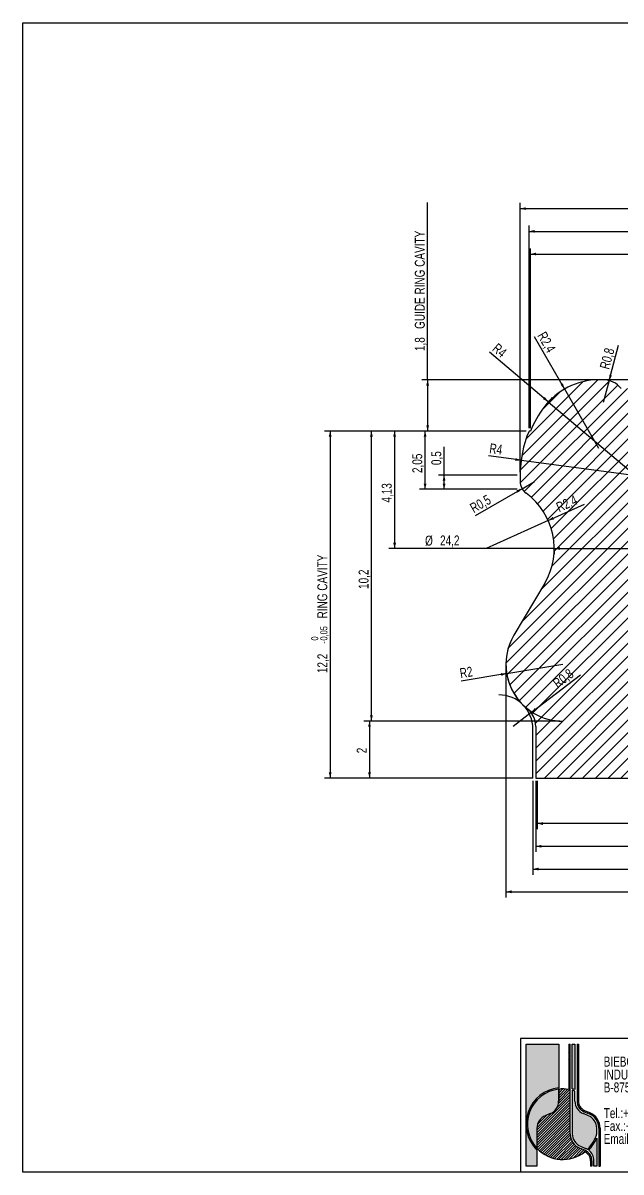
# Model space of a CAD drawing. Header units: millimetres. Extents: x 8 to 586, y 8 to 532.
# Drawn here: x 8 to 218.4, y 8 to 412 of the extents above; entities that cross this region are included whole.
import ezdxf

# ---------------------------------------------------------------- set-up
doc = ezdxf.new("R2010")
doc.units = ezdxf.units.MM
doc.header["$PDSIZE"] = -1
for name, color, linetype in [('DIMENSIONS', 2, 'Continuous'), ('HATCH', 3, 'Continuous'), ('TEXT', 2, 'Continuous')]:
    doc.layers.add(name, color=color, linetype=linetype)
doc.layers.add('OUTLINE', color=7, linetype='Continuous', lineweight=25)
doc.styles.add('SLDTEXTSTYLE0', font='TXT', dxfattribs={"width": 0.75})
doc.dimstyles.new('SLDDIMSTYLE0', dxfattribs={"dimtxt": 3.5, "dimasz": 2, "dimexe": 0, "dimexo": 0.0625, "dimgap": 0.875, "dimtad": 1, "dimlfac": 0.1, "dimrnd": 1e-09, "dimzin": 12, "dimdsep": 46, "dimtxsty": 'SLDTEXTSTYLE0', "dimsah": 1, "dimcen": 0.09, "dimadec": 0, "dimazin": 3, "dimtol": 1, "dimtp": 0.05, "dimtfac": 1, "dimtofl": 0, "dimtmove": 0, "dimatfit": 3, "dimfxl": 0, "dimfrac": 2, "dimtolj": 1, "dimarcsym": 0})
doc.dimstyles.new('SLDDIMSTYLE10', dxfattribs={"dimtxt": 3.5, "dimasz": 2, "dimexe": 0, "dimexo": 0.0625, "dimgap": 0.875, "dimtad": 1, "dimlfac": 0.1, "dimrnd": 1e-09, "dimdsep": 46, "dimtxsty": 'SLDTEXTSTYLE0', "dimsah": 1, "dimcen": 0.09, "dimadec": 0, "dimazin": 2, "dimtfac": 1, "dimtmove": 0, "dimatfit": 0, "dimfxl": 0, "dimfrac": 2, "dimtolj": 1, "dimtzin": 12, "dimarcsym": 0})
doc.dimstyles.new('SLDDIMSTYLE2', dxfattribs={"dimtxt": 3.5, "dimasz": 2, "dimexe": 0, "dimexo": 0.0625, "dimgap": 0.875, "dimtad": 1, "dimlfac": 0.1, "dimrnd": 1e-09, "dimzin": 12, "dimdsep": 46, "dimtxsty": 'SLDTEXTSTYLE0', "dimsah": 1, "dimcen": 0.09, "dimadec": 0, "dimazin": 3, "dimtfac": 1, "dimtofl": 0, "dimtmove": 0, "dimatfit": 3, "dimfxl": 0, "dimfrac": 2, "dimtolj": 1, "dimtzin": 12, "dimarcsym": 0})
doc.dimstyles.new('SLDDIMSTYLE4', dxfattribs={"dimtxt": 3.5, "dimasz": 2, "dimexe": 0, "dimexo": 0.0625, "dimgap": 0.875, "dimtad": 1, "dimlfac": 0.1, "dimrnd": 1e-09, "dimdsep": 46, "dimtxsty": 'SLDTEXTSTYLE0', "dimsah": 1, "dimcen": 0.09, "dimadec": 0, "dimazin": 2, "dimtfac": 1, "dimtofl": 0, "dimtmove": 0, "dimatfit": 3, "dimfxl": 0, "dimfrac": 2, "dimtolj": 1, "dimtzin": 12, "dimarcsym": 0})
doc.dimstyles.new('SLDDIMSTYLE5', dxfattribs={"dimtxt": 3.5, "dimasz": 2, "dimexe": 0, "dimexo": 0.0625, "dimgap": 0.875, "dimtad": 1, "dimlfac": 0.1, "dimrnd": 1e-09, "dimzin": 12, "dimdsep": 46, "dimtxsty": 'SLDTEXTSTYLE0', "dimsah": 1, "dimcen": 0, "dimadec": 0, "dimazin": 3, "dimtfac": 1, "dimtofl": 0, "dimtmove": 0, "dimatfit": 3, "dimfxl": 0, "dimfrac": 2, "dimtolj": 1, "dimtzin": 12, "dimarcsym": 0})
doc.dimstyles.new('SLDDIMSTYLE7', dxfattribs={"dimtxt": 3.5, "dimasz": 2, "dimexe": 0, "dimexo": 0.0625, "dimgap": 0.875, "dimtad": 1, "dimlfac": 0.1, "dimrnd": 1e-09, "dimzin": 12, "dimdsep": 46, "dimtxsty": 'SLDTEXTSTYLE0', "dimsah": 1, "dimcen": 0, "dimadec": 0, "dimazin": 3, "dimtfac": 1, "dimtofl": 0, "dimtmove": 0, "dimatfit": 3, "dimfxl": 0, "dimfrac": 2, "dimtolj": 1, "dimtzin": 12, "dimarcsym": 0})
doc.dimstyles.new('SLDDIMSTYLE8', dxfattribs={"dimtxt": 3.5, "dimasz": 2, "dimexe": 0, "dimexo": 0.0625, "dimgap": 0.875, "dimtad": 1, "dimlfac": 0.1, "dimrnd": 1e-09, "dimdsep": 46, "dimtxsty": 'SLDTEXTSTYLE0', "dimsah": 1, "dimcen": 0, "dimadec": 0, "dimazin": 2, "dimtfac": 1, "dimtofl": 0, "dimtmove": 0, "dimatfit": 3, "dimfxl": 0, "dimfrac": 2, "dimtolj": 1, "dimtzin": 12, "dimarcsym": 0})
doc.dimstyles.new('SLDDIMSTYLE9', dxfattribs={"dimtxt": 3.5, "dimasz": 2, "dimexe": 0, "dimexo": 0.0625, "dimgap": 0.875, "dimtad": 1, "dimlfac": 0.1, "dimrnd": 1e-09, "dimzin": 12, "dimdsep": 46, "dimtxsty": 'SLDTEXTSTYLE0', "dimsah": 1, "dimcen": 0.09, "dimadec": 0, "dimazin": 3, "dimtol": 1, "dimtm": 0.05, "dimtfac": 1, "dimtofl": 0, "dimtmove": 0, "dimatfit": 3, "dimfxl": 0, "dimfrac": 2, "dimtolj": 1, "dimarcsym": 0})

# ---------------------------------------------------------------- blocks, each defined once
blk = doc.blocks.new('SW_NOTE_0_4')
at = {"layer": 'TEXT', "color": 0, "char_height": 3.5, "attachment_point": 1, "style": 'SLDTEXTSTYLE0'}
for s, insert in [('BIEBOUW BVBA', (0, 4.497652582159624)), ('INDUSTRIESTRAAT 17', (0, -0.02804194829763434)), ('B-8755 Ruiselede', (0, -4.553736478754892)), ('Tel.:+32(0)51 686714', (0, -13.60512553966941)), ('Fax.:+32(0)51 689182', (0, -18.13082007012667)), ('Email: info@biebouw.com', (0, -22.65651460058393))]:
    blk.add_mtext(s, dxfattribs=dict(at, insert=insert))
blk = doc.blocks.new('_D')
at = {"layer": 'DIMENSIONS'}
for p, q in [((188.4029566927144, 145.5317863635811), (188.4029566927144, 120.5317863635797)), ((443.4029566927144, 145.5317863635812), (443.4029566927144, 120.5317863635797)), ((188.4029566927144, 122.5317863635797), (443.4029566927144, 122.5317863635797))]:
    blk.add_line(p, q, dxfattribs=at)
for points in [[(188.4029566927144, 122.5317863635797), (190.4029566927144, 122.0317863635797), (190.4029566927144, 123.0317863635797)], [(443.4029566927144, 122.5317863635797), (441.4029566927144, 123.0317863635797), (441.4029566927144, 122.0317863635797)]]:
    blk.add_solid(points, dxfattribs=at)
at = {"layer": 'DIMENSIONS', "attachment_point": 1, "style": 'SLDTEXTSTYLE0'}
for s, insert, char_height in [('0,05', (315.1411329640338, 129.2801500795541), 2.5), ('%%c', (297.4974167777488, 127.0435234527816), 3.5), ('25,5', (302.7758541761229, 127.0969956294414), 3.5), ('+', (313.1202989502141, 129.2801500795541), 2.5), ('0', (315.1411329640338, 126.0475112622736), 2.5), ('RING', (322.9189096672723, 127.0969956294414), 3.5)]:
    blk.add_mtext(s, dxfattribs=dict(at, insert=insert, char_height=char_height))
blk = doc.blocks.new('_D_2')
at = {"layer": 'DIMENSIONS'}
for p, q in [((188.9029566927144, 145.5317863635811), (188.9029566927144, 128.5317863635798)), ((442.9029566927144, 145.5317863635811), (442.9029566927144, 128.5317863635797)), ((442.9029566927144, 130.5317863635797), (188.9029566927144, 130.5317863635798))]:
    blk.add_line(p, q, dxfattribs=at)
for points in [[(188.9029566927144, 130.5317863635798), (190.9029566927144, 130.0317863635798), (190.9029566927144, 131.0317863635798)], [(442.9029566927144, 130.5317863635797), (440.9029566927144, 131.0317863635797), (440.9029566927144, 130.0317863635797)]]:
    blk.add_solid(points, dxfattribs=at)
at = {"layer": 'DIMENSIONS', "attachment_point": 1, "style": 'SLDTEXTSTYLE0'}
for s, insert, char_height in [('%%c', (295.9564448578545, 135.0435234527816), 3.5), ('25,4', (301.2348822562286, 135.0969956294415), 3.5), ('+', (311.5793270303199, 137.280150079554), 2.5), ('0,05', (313.6001610441396, 137.280150079554), 2.5), ('0', (313.6001610441396, 134.0475112622735), 2.5), ('BLANK', (321.377937747378, 135.0969956294413), 3.5)]:
    blk.add_mtext(s, dxfattribs=dict(at, insert=insert, char_height=char_height))
blk = doc.blocks.new('_D_3')
at = {"layer": 'DIMENSIONS'}
for p, q in [((187.4029566927144, 145.5317863635811), (187.4029566927144, 112.5317863635796)), ((444.4029566927144, 145.5317863635812), (444.4029566927144, 112.5317863635797)), ((187.4029566927144, 114.5317863635796), (444.4029566927144, 114.5317863635797))]:
    blk.add_line(p, q, dxfattribs=at)
for points in [[(187.4029566927144, 114.5317863635796), (189.4029566927144, 114.0317863635796), (189.4029566927144, 115.0317863635796)], [(444.4029566927144, 114.5317863635797), (442.4029566927144, 115.0317863635797), (442.4029566927144, 114.0317863635797)]]:
    blk.add_solid(points, dxfattribs=at)
at = {"layer": 'DIMENSIONS', "attachment_point": 1, "style": 'SLDTEXTSTYLE0'}
for s, insert, char_height in [('0,05', (312.3338417394349, 121.2801500795541), 2.5), ('%%c', (294.6901255531499, 119.0435234527816), 3.5), ('25,7', (299.968562951524, 119.0969956294414), 3.5), ('+', (310.3130077256153, 121.2801500795541), 2.5), ('0', (312.3338417394349, 118.0475112622735), 2.5), ('MOULD', (320.1116184426734, 119.0969956294414), 3.5)]:
    blk.add_mtext(s, dxfattribs=dict(at, insert=insert, char_height=char_height))
blk = doc.blocks.new('_D_6')
at = {"layer": 'DIMENSIONS'}
for p, q in [((156.1529566927129, 253.0317863635813), (156.1529566927129, 263.0144251808847)), ((181.9029566927144, 253.0317863635813), (154.1529566927129, 253.0317863635813)), ((156.1529566927129, 248.0317863635813), (156.1529566927129, 253.0317863635813)), ((181.9029566927144, 248.0317863635813), (154.1529566927129, 248.0317863635813))]:
    blk.add_line(p, q, dxfattribs=at)
for points in [[(156.1529566927129, 253.0317863635813), (155.6529566927129, 251.0317863635813), (156.6529566927129, 251.0317863635813)], [(156.1529566927129, 248.0317863635813), (156.6529566927129, 250.0317863635813), (155.6529566927129, 250.0317863635813)]]:
    blk.add_solid(points, dxfattribs=at)
at = {"layer": 'DIMENSIONS', "insert": (151.6412197781339, 256.5491475463236), "char_height": 3.5, "attachment_point": 1, "rotation": 90, "style": 'SLDTEXTSTYLE0'}
blk.add_mtext('0,5', dxfattribs=at)
blk = doc.blocks.new('_D_7')
at = {"layer": 'DIMENSIONS'}
for p, q in [((185.0281685577298, 268.5317863635812), (128.5884066092672, 268.5317863635812)), ((130.5884066092672, 166.5317863635812), (130.5884066092672, 268.5317863635812)), ((196.9029566927144, 166.5317863635812), (128.5884066092672, 166.5317863635812))]:
    blk.add_line(p, q, dxfattribs=at)
for points in [[(130.5884066092672, 268.5317863635812), (130.0884066092672, 266.5317863635812), (131.0884066092672, 266.5317863635812)], [(130.5884066092672, 166.5317863635812), (131.0884066092672, 168.5317863635812), (130.0884066092672, 168.5317863635812)]]:
    blk.add_solid(points, dxfattribs=at)
at = {"layer": 'DIMENSIONS', "insert": (126.0766696946883, 213.006091833124), "char_height": 3.5, "attachment_point": 1, "rotation": 90, "style": 'SLDTEXTSTYLE0'}
blk.add_mtext('10,2', dxfattribs=at)
blk = doc.blocks.new('_D_8')
at = {"layer": 'DIMENSIONS'}
for p, q in [((196.9029566927144, 166.5317863635812), (127.9029566927123, 166.5317863635812)), ((129.9029566927123, 166.5317863635812), (129.9029566927123, 146.5317863635812)), ((187.4029566927144, 146.5317863635812), (127.9029566927123, 146.5317863635812))]:
    blk.add_line(p, q, dxfattribs=at)
for points in [[(129.9029566927123, 166.5317863635812), (129.4029566927123, 164.5317863635812), (130.4029566927123, 164.5317863635812)], [(129.9029566927123, 146.5317863635812), (130.4029566927123, 148.5317863635812), (129.4029566927123, 148.5317863635812)]]:
    blk.add_solid(points, dxfattribs=at)
at = {"layer": 'DIMENSIONS', "insert": (125.3912197781334, 155.2387307668198), "char_height": 3.5, "attachment_point": 1, "rotation": 90.00000000000041, "style": 'SLDTEXTSTYLE0'}
blk.add_mtext('2', dxfattribs=at)
blk = doc.blocks.new('_D_9')
at = {"layer": 'DIMENSIONS'}
for p, q in [((185.0281685577298, 268.5317863635812), (147.4746005111301, 268.5317863635812)), ((149.4746005111301, 248.0317863635813), (149.4746005111301, 268.5317863635812)), ((181.9029566927144, 248.0317863635813), (147.4746005111301, 248.0317863635813))]:
    blk.add_line(p, q, dxfattribs=at)
for points in [[(149.4746005111301, 268.5317863635812), (148.9746005111301, 266.5317863635812), (149.9746005111301, 266.5317863635812)], [(149.4746005111301, 248.0317863635813), (149.9746005111301, 250.0317863635813), (148.9746005111301, 250.0317863635813)]]:
    blk.add_solid(points, dxfattribs=at)
at = {"layer": 'DIMENSIONS', "insert": (144.9628635965512, 253.756091833124), "char_height": 3.5, "attachment_point": 1, "rotation": 90, "style": 'SLDTEXTSTYLE0'}
blk.add_mtext('2,05', dxfattribs=at)
blk = doc.blocks.new('_D_10')
at = {"layer": 'DIMENSIONS'}
for q in [(197.9029566927144, 186.5317863635812), (162.1747891384069, 180.5974958010554)]:
    blk.add_line((178.1732541076572, 183.2547700521799), q, dxfattribs=at)
blk.add_solid([(178.1732541076572, 183.2547700521799), (176.1183584413665, 183.4203109856661), (176.2822092569365, 182.4338258564133)], dxfattribs=at)
at = {"layer": 'DIMENSIONS', "insert": (161.4370833883394, 185.0389491418525), "char_height": 3.5, "attachment_point": 1, "rotation": 9.43048252071919, "style": 'SLDTEXTSTYLE0'}
blk.add_mtext('R2', dxfattribs=at)
blk = doc.blocks.new('_D_11')
at = {"layer": 'DIMENSIONS'}
for p, q in [((177.9029566927144, 185.5317863635812), (177.9029566927144, 104.5317863635797)), ((453.9029566927144, 185.5317863635812), (453.9029566927144, 104.5317863635797)), ((177.9029566927144, 106.5317863635797), (453.9029566927144, 106.5317863635797))]:
    blk.add_line(p, q, dxfattribs=at)
for points in [[(177.9029566927144, 106.5317863635797), (179.9029566927144, 106.0317863635797), (179.9029566927144, 107.0317863635797)], [(453.9029566927144, 106.5317863635797), (451.9029566927144, 107.0317863635797), (451.9029566927144, 106.0317863635797)]]:
    blk.add_solid(points, dxfattribs=at)
at = {"layer": 'DIMENSIONS', "attachment_point": 1, "style": 'SLDTEXTSTYLE0'}
for s, insert, char_height in [('0,05', (321.4921755029151, 113.2801500795541), 2.5), ('%%c', (303.8484593166301, 111.0435234527816), 3.5), ('27,6', (309.1268967150041, 111.0969956294414), 3.5), ('+', (319.4713414890954, 113.2801500795541), 2.5), ('0', (321.4921755029151, 110.0475112622735), 2.5)]:
    blk.add_mtext(s, dxfattribs=dict(at, insert=insert, char_height=char_height))
blk = doc.blocks.new('_D_13')
at = {"layer": 'DIMENSIONS'}
for p, q in [((150.3710309412746, 286.5317863635796), (150.3710309412746, 348.8767630339689)), ((211.1579586943139, 286.5317863635796), (148.3710309412746, 286.5317863635796)), ((150.3710309412746, 286.5317863635796), (150.3710309412746, 268.5317863635796)), ((185.0281685577278, 268.5317863635796), (148.3710309412746, 268.5317863635796))]:
    blk.add_line(p, q, dxfattribs=at)
for points in [[(150.3710309412746, 286.5317863635796), (149.8710309412746, 284.5317863635796), (150.8710309412746, 284.5317863635796)], [(150.3710309412746, 268.5317863635796), (150.8710309412746, 270.5317863635796), (149.8710309412746, 270.5317863635796)]]:
    blk.add_solid(points, dxfattribs=at)
at = {"layer": 'DIMENSIONS', "char_height": 3.5, "attachment_point": 1, "rotation": 90.00000000000041, "style": 'SLDTEXTSTYLE0'}
for s, insert in [('GUIDE RING CAVITY', (145.8592940266958, 304.4219031327493)), ('1,8', (145.8592940266958, 296.6441250325269))]:
    blk.add_mtext(s, dxfattribs=dict(at, insert=insert))
blk = doc.blocks.new('_D_14')
at = {"layer": 'DIMENSIONS'}
for p, q in [((186.0281685577278, 269.5317863635796), (186.0281685577278, 340.7432353132452)), ((445.7777448276968, 269.5317863635796), (445.7777448276968, 340.7432353132451)), ((186.0281685577278, 338.7432353132452), (445.7777448276968, 338.7432353132451))]:
    blk.add_line(p, q, dxfattribs=at)
for points in [[(186.0281685577278, 338.7432353132452), (188.0281685577278, 338.2432353132452), (188.0281685577278, 339.2432353132452)], [(445.7777448276968, 338.7432353132451), (443.7777448276968, 339.2432353132451), (443.7777448276968, 338.2432353132451)]]:
    blk.add_solid(points, dxfattribs=at)
at = {"layer": 'DIMENSIONS', "attachment_point": 1, "style": 'SLDTEXTSTYLE0'}
for s, insert, char_height in [('+', (314.4133546633889, 345.4915990292197), 2.5), ('0,05', (316.4341886772086, 345.4915990292197), 2.5), ('%%c', (296.2043610645701, 343.2549724024471), 3.5), ('25,97', (301.4827984629442, 343.3084445791069), 3.5), ('0', (316.4341886772086, 342.2589602119392), 2.5), ('RING', (324.2119653804471, 343.3084445791069), 3.5)]:
    blk.add_mtext(s, dxfattribs=dict(at, insert=insert, char_height=char_height))
blk = doc.blocks.new('_D_15')
at = {"layer": 'DIMENSIONS'}
for p, q in [((186.5281685577277, 269.5317863635796), (186.5281685577277, 332.7518396732465)), ((445.2777448276969, 269.5317863635796), (445.2777448276969, 332.7518396732465)), ((186.5281685577277, 330.7518396732465), (445.2777448276969, 330.7518396732465))]:
    blk.add_line(p, q, dxfattribs=at)
for points in [[(186.5281685577277, 330.7518396732465), (188.5281685577277, 330.2518396732465), (188.5281685577277, 331.2518396732465)], [(445.2777448276969, 330.7518396732465), (443.2777448276969, 331.2518396732465), (443.2777448276969, 330.2518396732465)]]:
    blk.add_solid(points, dxfattribs=at)
at = {"layer": 'DIMENSIONS', "attachment_point": 1, "style": 'SLDTEXTSTYLE0'}
for s, insert, char_height in [('%%c', (302.5554036034512, 335.2635767624483), 3.5), ('25,87', (307.8338410018252, 335.3170489391082), 3.5), ('+', (320.7643972022699, 337.5002033892208), 2.5), ('0,05', (322.7852312160896, 337.5002033892208), 2.5), ('0', (322.7852312160896, 334.2675645719403), 2.5)]:
    blk.add_mtext(s, dxfattribs=dict(at, insert=insert, char_height=char_height))
blk = doc.blocks.new('_D_16')
at = {"layer": 'DIMENSIONS'}
for q in [(187.96942635014, 301.60535808747), (210.5285635031285, 262.5317863635796)]:
    blk.add_line((198.5285635031285, 283.316396054406), q, dxfattribs=at)
blk.add_solid([(198.5285635031285, 283.316396054406), (197.9615762050207, 285.2984468619749), (197.0955508012362, 284.7984468619749)], dxfattribs=at)
at = {"layer": 'DIMENSIONS', "insert": (191.8710822091869, 303.857980147976), "char_height": 3.5, "attachment_point": 1, "rotation": 299.9999999999999, "style": 'SLDTEXTSTYLE0'}
blk.add_mtext('R2,4', dxfattribs=at)
blk = doc.blocks.new('_D_17')
at = {"layer": 'DIMENSIONS'}
for q in [(172.1874138926431, 296.2221024714208), (223.4029566927123, 253.0317863635796)]:
    blk.add_line((192.8245896062726, 278.8186719127679), q, dxfattribs=at)
blk.add_arc((223.4029566927123, 253.0317863635796), 40.00000000000002, 136.9964967659588, 142.1443301735042, dxfattribs=at)
blk.add_solid([(192.8245896062726, 278.8186719127679), (191.6180073213154, 280.4902457788078), (190.9733351825857, 279.7257866016468)], dxfattribs=at)
at = {"layer": 'DIMENSIONS', "insert": (175.094338039303, 299.669164485926), "char_height": 3.5, "attachment_point": 1, "rotation": 319.8589019920702, "style": 'SLDTEXTSTYLE0'}
blk.add_mtext('R4', dxfattribs=at)
blk = doc.blocks.new('_D_18')
at = {"layer": 'DIMENSIONS'}
for q in [(217.5626318685209, 298.7023012480249), (212.1579586943139, 278.5317863635796)]:
    blk.add_line((214.228511055134, 286.2591929738921), q, dxfattribs=at)
blk.add_solid([(214.228511055134, 286.2591929738921), (215.2291120584836, 288.061635103919), (214.2631862321945, 288.3204541490215)], dxfattribs=at)
at = {"layer": 'DIMENSIONS', "insert": (210.8352064840657, 290.8775592448127), "char_height": 3.5, "attachment_point": 1, "rotation": 75.00000000000018, "style": 'SLDTEXTSTYLE0'}
blk.add_mtext('R0,8', dxfattribs=at)
blk = doc.blocks.new('_D_19')
at = {"layer": 'DIMENSIONS'}
for p, q in [((194.9029566927123, 227.2383905856119), (149.458071633301, 227.2383905856109)), ((194.9029566927123, 227.2383905856119), (436.9029566927123, 227.2383905856177)), ((194.9029566927123, 226.247176672753), (194.9029566927123, 225.2383905856119)), ((436.9029566927123, 226.247176672753), (436.9029566927123, 225.2383905856177))]:
    blk.add_line(p, q, dxfattribs=at)
for points in [[(194.9029566927123, 227.2383905856119), (196.9029566927123, 226.7383905856119), (196.9029566927123, 227.7383905856119)], [(436.9029566927123, 227.2383905856177), (434.9029566927123, 227.7383905856177), (434.9029566927123, 226.7383905856177)]]:
    blk.add_solid(points, dxfattribs=at)
at = {"layer": 'DIMENSIONS', "char_height": 3.5, "attachment_point": 1, "style": 'SLDTEXTSTYLE0'}
for s, insert in [('%%c', (149.4580716333009, 231.7501276748129)), ('24,2', (154.736509031675, 231.8035998514727))]:
    blk.add_mtext(s, dxfattribs=dict(at, insert=insert))
blk = doc.blocks.new('_D_20')
at = {"layer": 'DIMENSIONS'}
for p, q in [((182.9029566927123, 254.0317863635795), (182.9029566927123, 348.7346309532439)), ((448.9029566927123, 251.7418569216945), (448.9029566927123, 348.7346309532439)), ((182.9029566927123, 346.7346309532439), (448.9029566927123, 346.7346309532439))]:
    blk.add_line(p, q, dxfattribs=at)
for points in [[(182.9029566927123, 346.7346309532439), (184.9029566927123, 346.2346309532439), (184.9029566927123, 347.2346309532439)], [(448.9029566927123, 346.7346309532439), (446.9029566927123, 347.2346309532439), (446.9029566927123, 346.2346309532439)]]:
    blk.add_solid(points, dxfattribs=at)
at = {"layer": 'DIMENSIONS', "char_height": 3.5, "attachment_point": 1, "style": 'SLDTEXTSTYLE0'}
for s, insert in [('%%c', (308.7380429974067, 351.2463680424457)), ('26,6', (314.0164803957808, 351.2998402191055))]:
    blk.add_mtext(s, dxfattribs=dict(at, insert=insert))
blk = doc.blocks.new('_D_21')
at = {"layer": 'DIMENSIONS'}
for p, q in [((185.0281685577278, 268.5317863635796), (114.0728675368059, 268.5317863635796)), ((116.0728675368059, 268.5317863635796), (116.0728675368059, 146.5317863635795)), ((187.4029566927123, 146.5317863635795), (114.0728675368059, 146.5317863635795))]:
    blk.add_line(p, q, dxfattribs=at)
for points in [[(116.0728675368059, 268.5317863635796), (115.5728675368059, 266.5317863635796), (116.5728675368059, 266.5317863635796)], [(116.0728675368059, 146.5317863635795), (116.5728675368059, 148.5317863635795), (115.5728675368059, 148.5317863635795)]]:
    blk.add_solid(points, dxfattribs=at)
at = {"layer": 'DIMENSIONS', "attachment_point": 1, "rotation": 90.00000000000041, "style": 'SLDTEXTSTYLE0'}
for s, insert, char_height in [('RING CAVITY', (111.561130622227, 202.6435928158538), 3.5), ('0,05', (112.6106149893949, 194.8658151812927), 2.5), ('0', (109.3779761721144, 194.8658151812927), 2.5), ('-', (112.610614989395, 193.7581764794962), 2.5), ('12,2', (111.5611306222272, 183.4137317054049), 3.5)]:
    blk.add_mtext(s, dxfattribs=dict(at, insert=insert, char_height=char_height))
blk = doc.blocks.new('_D_22')
at = {"layer": 'DIMENSIONS'}
for q in [(204.1589181311438, 182.7735370543747), (180.4029566927123, 164.6742933691851)]:
    blk.add_line((186.766479725888, 169.5225481692387), q, dxfattribs=at)
blk.add_solid([(186.766479725888, 169.5225481692387), (188.6603764091853, 170.3368916796786), (188.0543445591786, 171.1323320588256)], dxfattribs=at)
at = {"layer": 'DIMENSIONS', "insert": (194.0376256126649, 180.7135439358866), "char_height": 3.5, "attachment_point": 1, "rotation": 37.3031296311402, "style": 'SLDTEXTSTYLE0'}
blk.add_mtext('R0,8', dxfattribs=at)
blk = doc.blocks.new('_D_23')
at = {"layer": 'DIMENSIONS'}
for q in [(205.5361512227226, 242.8130698881417), (170.9029566927123, 227.247176672753)]:
    blk.add_line((192.7935751506583, 237.0859176251633), q, dxfattribs=at)
blk.add_solid([(192.7935751506583, 237.0859176251633), (194.822767125329, 237.4497581533236), (194.4128195856452, 238.361867255738)], dxfattribs=at)
at = {"layer": 'DIMENSIONS', "insert": (195.208504993778, 243.1073366449924), "char_height": 3.5, "attachment_point": 1, "rotation": 24.201539369412995, "style": 'SLDTEXTSTYLE0'}
blk.add_mtext('R2,4', dxfattribs=at)
blk = doc.blocks.new('_D_24')
at = {"layer": 'DIMENSIONS'}
for q in [(187.9029566927123, 250.7418569216945), (167.0914049056515, 238.7263018951813)]:
    blk.add_line((183.5728296737901, 248.2418569216945), q, dxfattribs=at)
blk.add_solid([(183.5728296737901, 248.2418569216945), (181.5907788662212, 247.6748696235867), (182.0907788662212, 246.8088442198023)], dxfattribs=at)
at = {"layer": 'DIMENSIONS', "insert": (164.8493168576965, 242.6097123092823), "char_height": 3.5, "attachment_point": 1, "rotation": 30.000000000000018, "style": 'SLDTEXTSTYLE0'}
blk.add_mtext('R0,5', dxfattribs=at)
blk = doc.blocks.new('_D_25')
at = {"layer": 'DIMENSIONS'}
for q in [(171.8063774312625, 259.7600135518562), (222.9029566927123, 253.0317863635795)]:
    blk.add_line((183.2452862818889, 258.2537761746103), q, dxfattribs=at)
blk.add_solid([(183.2452862818889, 258.2537761746103), (181.3276776339856, 259.0105965452972), (181.1971278887099, 258.0191547850266)], dxfattribs=at)
at = {"layer": 'DIMENSIONS', "insert": (172.3947997923405, 264.2287047792303), "char_height": 3.5, "attachment_point": 1, "rotation": 352.49863886248176, "style": 'SLDTEXTSTYLE0'}
blk.add_mtext('R4', dxfattribs=at)
blk = doc.blocks.new('_D_26')
at = {"layer": 'DIMENSIONS'}
for p, q in [((185.0281685577278, 268.5317863635796), (136.7429398103384, 268.5317863635796)), ((138.7429398103384, 268.5317863635796), (138.7429398103384, 227.247176672753)), ((169.9029566927123, 227.247176672753), (136.7429398103384, 227.247176672753))]:
    blk.add_line(p, q, dxfattribs=at)
for points in [[(138.7429398103384, 268.5317863635796), (138.2429398103384, 266.5317863635796), (139.2429398103384, 266.5317863635796)], [(138.7429398103384, 227.247176672753), (139.2429398103384, 229.247176672753), (138.2429398103384, 229.247176672753)]]:
    blk.add_solid(points, dxfattribs=at)
at = {"layer": 'DIMENSIONS', "insert": (134.2312028957595, 243.3637869877089), "char_height": 3.5, "attachment_point": 1, "rotation": 90.00000000000041, "style": 'SLDTEXTSTYLE0'}
blk.add_mtext('4,13', dxfattribs=at)
blk = doc.blocks.new('_D_28')
at = {"layer": 'DIMENSIONS'}
for p, q in [((274.1479318199102, 286.5317863635796), (274.1479318199102, 290.5317863635796)), ((274.1479318199102, 286.5317863635796), (274.1479318199102, 283.5317863635796)), ((274.1479318199102, 283.5317863635796), (274.1479318199102, 266.083585420706))]:
    blk.add_line(p, q, dxfattribs=at)
for points in [[(274.1479318199102, 286.5317863635796), (274.6479318199102, 288.5317863635796), (273.6479318199102, 288.5317863635796)], [(274.1479318199102, 283.5317863635796), (273.6479318199102, 281.5317863635796), (274.6479318199102, 281.5317863635796)]]:
    blk.add_solid(points, dxfattribs=at)
at = {"layer": 'DIMENSIONS', "insert": (269.6361949053314, 266.083585420706), "char_height": 3.5, "attachment_point": 1, "rotation": 90.00000000000041, "style": 'SLDTEXTSTYLE0'}
blk.add_mtext('0,3', dxfattribs=at)

msp = doc.modelspace()

# ---------------------------------------------------------------- hatches: boundary and pattern name
at = {"layer": 'HATCH'}
h = msp.add_hatch(dxfattribs=at)
h.set_pattern_fill('ANSI31', color=256, angle=2.8e-322, style=0)
h.set_pattern_definition([(45, (0, 0), (-2.245064030267288, 2.245064030267288), [])])
edge = h.paths.add_edge_path(flags=0)
edge.add_line((188.4029566927123, 146.5317863635795), (443.4029566927123, 146.5317863635795))
edge.add_line((443.4029566927123, 146.5317863635795), (443.4029566927123, 164.6742933691851))
edge.add_arc((451.4029566927123, 164.6742933691852), 8.000000000000004, 128.6821874534882, 180.0000000000002, ccw=False)
edge.add_arc((433.9029566927123, 186.5317863635796), 20, 308.6821874534903, 390.6919957667096)
edge.add_line((451.1014284160455, 196.7402421910645), (440.2647906247126, 214.9970296797711))
edge.add_arc((460.9029566927123, 227.2471766727531), 23.99999999999999, 125.88829755280511, 210.691995766709, ccw=False)
edge.add_arc((443.9029566927123, 250.7418569216945), 5.000000000000004, 305.8882975528068, 360.0000000000008)
edge.add_line((448.9029566927123, 250.7418569216945), (448.9029566927123, 253.0317863635796))
edge.add_arc((408.9029566927123, 253.0317863635796), 39.99999999999999, 0, 22.79903127188882)
edge.add_line((445.7777448276968, 268.5317863635796), (445.2777448276969, 268.5317863635796))
edge.add_arc((408.4029566927123, 253.0317863635796), 39.99999999999999, 22.79903127188879, 36.42357364233125)
edge.add_arc((421.2773498822961, 262.5317863635796), 23.99999999999999, 36.42357364233135, 90)
edge.add_line((421.2773498822961, 286.5317863635796), (419.6479546911107, 286.5317863635796))
edge.add_arc((419.6479546911107, 278.5317863635796), 8.000000000000002, 90, 141.3178125465105)
edge.add_line((413.4029566927123, 283.5317863635796), (410.9029566927123, 283.5317863635796))
edge.add_line((410.9029566927123, 283.5317863635796), (410.9029566927123, 282.2317863635796))
edge.add_arc((413.884304676931, 272.6865485877568), 9.999999999999996, 107.3456091835535, 176.499999999999)
edge.add_line((403.9029566927123, 273.2970339831055), (400.3419212898987, 215.0746198018235))
edge.add_arc((370.397877337243, 216.9060759878693), 29.99999999999974, 279.8050660199797, 356.49999999999983, ccw=False)
edge.add_arc((315.9029566927123, 532.2317863635795), 349.9999999999999, 260.194933980019, 279.8050660199809, ccw=False)
edge.add_arc((261.4080360481816, 216.9060759878693), 29.99999999999974, 183.5000000000001, 260.1949339800202, ccw=False)
edge.add_line((231.4639920955259, 215.0746198018235), (227.9029566927123, 273.2970339831055))
edge.add_arc((217.9216087084936, 272.6865485877568), 9.999999999999996, 3.500000000001005, 72.65439081644634)
edge.add_line((220.9029566927123, 282.2317863635796), (220.9029566927123, 283.5317863635796))
edge.add_line((220.9029566927123, 283.5317863635796), (218.4029566927123, 283.5317863635796))
edge.add_arc((212.1579586943139, 278.5317863635796), 8.000000000000002, 38.68218745348948, 90)
edge.add_line((212.1579586943139, 286.5317863635796), (210.5285635031286, 286.5317863635796))
edge.add_arc((210.5285635031285, 262.5317863635796), 23.99999999999999, 89.99999999999987, 143.5764263576687)
edge.add_arc((223.4029566927123, 253.0317863635796), 39.99999999999999, 143.5764263576688, 157.2009687281112)
edge.add_line((186.5281685577277, 268.5317863635796), (186.0281685577278, 268.5317863635796))
edge.add_arc((222.9029566927123, 253.0317863635795), 39.99999999999999, 157.2009687281111, 180)
edge.add_line((182.9029566927123, 253.0317863635795), (182.9029566927123, 250.7418569216945))
edge.add_arc((187.9029566927123, 250.7418569216945), 5.000000000000004, 180, 234.1117024471951)
edge.add_arc((170.9029566927123, 227.247176672753), 23.99999999999999, -30.691995766709795, 54.11170244719318, ccw=False)
edge.add_line((191.541122760712, 214.9970296797711), (180.7044849693792, 196.7402421910645))
edge.add_arc((197.9029566927123, 186.5317863635795), 20, 149.308004233291, 231.3178125465114)
edge.add_arc((180.4029566927123, 164.6742933691851), 8.000000000000004, -7.958078640513122e-13, 51.31781254651008, ccw=False)
edge.add_line((188.4029566927123, 164.6742933691851), (188.4029566927123, 146.5317863635795))
h = msp.add_hatch(color=256, dxfattribs=at)
edge = h.paths.add_edge_path(flags=0)
edge.add_arc((197.9000000006529, 24.81111111041068), 12.89999999999973, 96.37937020851939, 180, ccw=False)
edge.add_line((196.4666666673023, 37.63123418140727), (196.4666666673023, 52.99999999931171))
edge.add_line((196.4666666673023, 52.99999999931171), (185.0000000006401, 52.99999999931172))
edge.add_line((185.0000000006401, 52.99999999931172), (185.0000000006401, 24.81111111041068))
h = msp.add_hatch(dxfattribs=at)
h.set_pattern_fill('LINE', color=256, scale=0.2, angle=45.0000000000001, style=0)
h.set_pattern_definition([(45.0000000000001, (0, 0), (-0.4490128060534585, 0.4490128060534569), [])])
edge = h.paths.add_edge_path(flags=0)
edge.add_arc((193.600000000003, 23.37777777777972), 4.777777777779089, 112.6198649480396, 179.9999999999979)
edge.add_line((188.8222222222238, 23.37777777777989), (188.8222222222259, 16.33139675533527))
edge.add_arc((197.9000000006557, 24.81111111041333), 12.42222222222299, 223.0490797958312, 308.8040060266014)
edge.add_arc((204.1111111117511, 11.9111111103989), 3.583333333332249, 4.661160346586257e-11, 63.954669439263114, ccw=False)
edge.add_line((207.6944444450833, 11.91111111040187), (207.6944444450833, 9.999999999287876))
edge.add_line((207.6944444450833, 9.999999999287876), (208.172222222861, 9.999999999287876))
edge.add_line((208.172222222861, 9.999999999287876), (208.172222222861, 11.91111111040185))
edge.add_arc((204.1111111117511, 11.9111111103989), 4.061111111109928, 4.165230045447445e-11, 67.38013505196726)
edge.add_line((205.6730769237159, 15.65982905911597), (203.9089743596164, 16.39487179416514))
edge.add_arc((206.0222222228568, 21.46666666597408), 5.494444444454564, 179.9999999999804, 247.3801350520879, ccw=False)
edge.add_line((200.5277777784022, 21.46666666597588), (200.5277777784022, 53.00000000008258))
edge.add_line((200.5277777784022, 53.00000000008258), (200.0500000005545, 53.00000000008258))
edge.add_line((200.0500000005545, 53.00000000008258), (200.0500000005545, 37.04586100394315))
edge.add_arc((197.9000000005688, 24.81111111113477), 12.42222222227219, 80.03323369986288, 96.62580956738171)
edge.add_line((196.4666666666786, 37.15036394481447), (196.4666666666787, 32.93333333333933))
edge.add_arc((191.6888888889006, 32.93333333334015), 4.777777777778047, 292.6198649480399, 359.9999999999902, ccw=False)
edge.add_line((193.5264957265075, 28.52307692308348), (191.7623931623958, 27.78803418803719))
h = msp.add_hatch(color=256, dxfattribs=at)
edge = h.paths.add_edge_path(flags=0)
edge.add_arc((197.9000000006529, 24.81111111041068), 12.90000000000009, 70.52877936559901, 74.97388624097238, ccw=False)
edge.add_line((202.2000000006337, 36.97334774682617), (202.2000000006337, 52.99999999930775))
edge.add_line((202.2000000006337, 52.99999999930775), (201.2444444450772, 52.99999999930775))
edge.add_line((201.2444444450772, 52.99999999930775), (201.2444444450772, 37.27003126258123))
h = msp.add_hatch(dxfattribs=at)
h.set_pattern_fill('ANSI31', color=256, scale=0.2, style=0)
h.set_pattern_definition([(45, (0, 0), (-0.4490128060534577, 0.4490128060534577), [])])
edge = h.paths.add_edge_path(flags=0)
edge.add_line((210.5611111117628, 23.37777777707851), (210.5611111117628, 9.999999999301023))
edge.add_line((210.5611111117628, 9.999999999301023), (211.0388888895406, 9.999999999301023))
edge.add_line((211.0388888895406, 9.999999999301023), (211.0388888895406, 23.37777777707851))
edge.add_arc((205.0666666673183, 23.37777777707851), 5.972222222222322, 0, 67.38013505196413)
edge.add_line((207.3636752143265, 28.89059828989929), (205.5995726502243, 29.62564102494205))
edge.add_arc((206.9777777784112, 32.9333333326421), 3.583333333333488, 179.9999999999737, 247.3801350522755, ccw=False)
edge.add_line((203.3944444450777, 32.9333333326437), (203.3944444450777, 52.99999999931006))
edge.add_line((203.3944444450777, 52.99999999931006), (202.9166666672998, 52.99999999931006))
edge.add_line((202.9166666672998, 52.99999999931006), (202.9166666672998, 32.93333333264371))
edge.add_arc((206.9777777784112, 32.9333333326421), 4.061111111111455, 179.9999999999772, 247.3801350522334)
edge.add_line((205.4158119664631, 29.18461538391639), (207.1799145305658, 28.44957264887364))
edge.add_arc((205.0666666673183, 23.37777777707851), 5.494444444444524, -7.958078640513122e-13, 67.38013505196358, ccw=False)
h = msp.add_hatch(color=256, dxfattribs=at)
edge = h.paths.add_edge_path(flags=0)
edge.add_arc((193.600000000003, 23.37777777777972), 4.787777777778803, 112.6198649480385, 179.9999999999971, ccw=False)
edge.add_line((191.7585470085497, 27.79726495726796), (193.5226495726614, 28.53230769231424))
edge.add_arc((191.6888888889006, 32.93333333334015), 4.767777777778028, 292.6198649480406, 359.999999999991)
edge.add_line((196.4566666666786, 32.93333333333933), (196.4566666666786, 37.14919823221575))
edge.add_arc((197.9000000006529, 24.81111111041068), 12.42222222221988, 96.67224550982667, 222.9814690215309)
edge.add_line((188.8122222222238, 16.34211471248352), (188.8122222222244, 23.37777777777989))
h = msp.add_hatch(color=256, dxfattribs=at)
edge = h.paths.add_edge_path(flags=0)
edge.add_line((202.2000000006338, 32.93333333264181), (202.2000000006338, 36.46536376506153))
edge.add_arc((197.9000000006529, 24.81111111041068), 12.42222222222225, 69.74775325790625, 74.38150172444736)
edge.add_line((201.2444444450773, 36.77465140149639), (201.2444444450773, 21.46666666597487))
edge.add_arc((206.0222222228568, 21.46666666597408), 4.777777777779465, 179.9999999999905, 247.3801350521434)
edge.add_line((204.1846153852634, 17.05641025571024), (205.9487179493657, 16.32136752066754))
edge.add_arc((204.1111111117511, 11.9111111103989), 4.777777777792094, 58.207531950913506, 67.38013505192822, ccw=False)
edge.add_arc((197.9000000006529, 24.81111111041068), 12.42222222222206, 314.6385798455202, 344.0576313943736)
edge.add_line((209.8444444450973, 21.39909530566277), (209.8444444450973, 23.37777777707851))
edge.add_arc((205.0666666673183, 23.37777777707851), 4.777777777778938, 0, 67.38013505198387)
edge.add_line((206.9042735049237, 27.78803418733679), (205.1401709408211, 28.52307692237911))
edge.add_arc((206.9777777784112, 32.9333333326421), 4.777777777777437, 180.0000000000035, 247.3801350521752, ccw=False)
h = msp.add_hatch(color=256, dxfattribs=at)
edge = h.paths.add_edge_path(flags=0)
edge.add_arc((197.9000000006529, 24.81111111041068), 12.89999999999973, 180, 225.2750868449774, ccw=False)
edge.add_line((185.0000000006401, 24.81111111041068), (185.0000000006401, 9.999999999313255))
edge.add_line((185.0000000006401, 9.999999999313255), (188.8222222228611, 9.999999999313255))
edge.add_line((188.8222222228611, 9.999999999313255), (188.8222222228611, 15.64574419920511))
h = msp.add_hatch(color=256, dxfattribs=at)
edge = h.paths.add_edge_path(flags=0)
edge.add_arc((197.9000000006529, 24.81111111041068), 12.89999999999997, 315.03754741606696, 337.8083934337247, ccw=False)
edge.add_arc((204.1111111117511, 11.9111111103989), 4.777777777792199, 5.837819117004983e-11, 52.37874481328919, ccw=False)
edge.add_line((208.8888888895433, 11.91111111040384), (208.8888888895433, 9.999999999298751))
edge.add_line((208.8888888895433, 9.999999999298751), (209.8444444450971, 9.999999999298751))
edge.add_line((209.8444444450971, 9.999999999298751), (209.8444444450971, 19.9387146863104))

# ---------------------------------------------------------------- linework, layer by layer
at = {"color": 51, "linetype": 'Continuous', "lineweight": 18}
msp.add_point((182.9029566927123, 248.0317863635796), dxfattribs=at)
msp.add_point((182.9029566927123, 248.0317863635796), dxfattribs=at)
at = {"layer": 'OUTLINE'}
for p, q in [((8.000000000000007, 412), (586, 412)), ((8.000000000000007, 8.000000000000007), (8.000000000000007, 412)), ((212.1579586943139, 286.5317863635796), (210.5285635031286, 286.5317863635796)), ((419.6479546911107, 286.5317863635796), (212.1579586943139, 286.5317863635796)), ((186.5281685577277, 268.5317863635796), (186.0281685577278, 268.5317863635796)), ((182.9029566927123, 253.0317863635795), (182.9029566927123, 250.7418569216945)), ((191.541122760712, 214.9970296797711), (180.7044849693792, 196.7402421910645)), ((187.4029566927123, 146.5317863635795), (187.4029566927123, 163.777665857614)), ((188.4029566927123, 164.6742933691851), (188.4029566927123, 146.5317863635796)), ((188.4029566927123, 146.5317863635796), (443.4029566927123, 146.5317863635796)), ((586, 55.00000000000016), (183, 55.00000000000016)), ((183, 55.00000000000016), (183, 8.000000000000007)), ((185.0000000006401, 52.99999999931172), (196.4666666673023, 52.99999999931171)), ((185.0000000006401, 9.999999999313255), (185.0000000006401, 52.99999999931172)), ((196.4666666673023, 52.99999999931171), (196.4666666673023, 37.63123418140727)), ((200.0500000005545, 53.00000000008258), (200.5277777784022, 53.00000000008258)), ((200.0500000005545, 53.00000000008258), (200.0500000005545, 37.04586100394315)), ((200.5277777784022, 21.46666666597588), (200.5277777784022, 53.00000000008258)), ((201.2444444450772, 52.99999999930775), (202.2000000006337, 52.99999999930775)), ((201.2444444450772, 37.27003126258123), (201.2444444450772, 52.99999999930775)), ((202.2000000006337, 52.99999999930775), (202.2000000006337, 36.97334774682617)), ((202.9166666672998, 52.99999999931006), (203.3944444450777, 52.99999999931006)), ((202.9166666672998, 52.99999999931006), (202.9166666672998, 32.93333333264371)), ((203.3944444450777, 52.99999999931006), (203.3944444450777, 32.9333333326437)), ((196.4566666666786, 37.14919823221575), (196.4566666666786, 32.93333333333933)), ((196.4666666666786, 37.15036394481447), (196.4666666666787, 32.93333333333933)), ((201.2444444450773, 36.77465140149639), (201.2444444450773, 21.46666666597487)), ((202.2000000006338, 32.93333333264181), (202.2000000006338, 36.46536376506153)), ((193.5226495726614, 28.53230769231425), (191.7585470085497, 27.79726495726796)), ((193.5264957265075, 28.52307692308348), (191.7623931623958, 27.78803418803719)), ((206.9042735049238, 27.78803418733676), (205.1401709408211, 28.52307692237908)), ((205.4158119664631, 29.1846153839164), (207.1799145305658, 28.44957264887364)), ((205.5995726502243, 29.62564102494205), (207.3636752143265, 28.89059828989929)), ((188.8122222222244, 23.37777777777989), (188.8122222222238, 16.34211471248352)), ((188.8222222222238, 23.37777777777989), (188.8222222222259, 16.33139675533527)), ((209.8444444450973, 21.39909530566277), (209.8444444450973, 23.37777777707851)), ((210.5611111117628, 23.37777777707851), (210.5611111117628, 9.999999999301023)), ((211.0388888895406, 23.37777777707851), (211.0388888895406, 9.999999999301023)), ((205.6730769237159, 15.65982905911596), (203.9089743596164, 16.39487179416514)), ((204.1846153852633, 17.05641025571025), (205.9487179493658, 16.32136752066754)), ((209.8444444450971, 19.9387146863104), (209.8444444450971, 9.999999999298751)), ((188.8222222228611, 15.64574419920511), (188.8222222228611, 9.999999999313255)), ((188.8222222228611, 9.999999999313255), (185.0000000006401, 9.999999999313255)), ((207.6944444450833, 11.91111111040187), (207.6944444450833, 9.999999999287876)), ((208.172222222861, 9.999999999287876), (207.6944444450833, 9.999999999287876)), ((208.172222222861, 11.91111111040185), (208.172222222861, 9.999999999287876)), ((208.8888888895433, 9.999999999298751), (208.8888888895433, 11.91111111040384)), ((209.8444444450971, 9.999999999298751), (208.8888888895433, 9.999999999298751)), ((210.5611111117628, 9.999999999301023), (211.0388888895406, 9.999999999301023)), ((586, 8.000000000000007), (8.000000000000007, 8.000000000000007))]:
    msp.add_line(p, q, dxfattribs=at)
for centre, radius, start, end in [((210.5285635031285, 262.5317863635796), 24.00000000000001, 89.99999999999987, 143.5764263576687), ((212.1579586943139, 278.5317863635796), 8, 38.68218745348948, 90), ((223.4029566927123, 253.0317863635796), 39.99999999999998, 143.5764263576688, 157.2009687281112), ((222.9029566927123, 253.0317863635795), 39.99999999999997, 157.2009687281111, 180), ((187.9029566927123, 250.7418569216945), 5, 180, 234.1117024471951), ((170.9029566927123, 227.247176672753), 24, 329.3080042332919, 54.11170244719406), ((197.9029566927123, 186.5317863635795), 19.99999999999998, 149.308004233291, 231.3178125465114), ((197.9029566927123, 186.5317863635795), 20, 149.308004233291, 270.0000000000008), ((175.4029566927123, 163.777665857614), 12.00000000000003, 0, 89.99999999999987), ((180.4029566927123, 164.6742933691851), 8, 0, 51.31781254651096), ((197.9000000006529, 24.81111111041068), 12.89999999999972, 96.3793702085202, 225.2750868449783), ((197.9000000006529, 24.81111111041068), 12.42222222221988, 96.67224550982667, 222.9814690215309), ((197.9000000005688, 24.81111111113477), 12.4222222222722, 80.03323369986288, 96.62580956738171), ((197.9000000006529, 24.81111111041068), 12.90000000000009, 70.52877936559977, 74.97388624097323), ((197.9000000006529, 24.81111111041068), 12.42222222222225, 69.74775325790625, 74.38150172444736), ((191.6888888889006, 32.93333333334015), 4.767777777778043, 292.6198649480407, 359.999999999991), ((191.6888888889006, 32.93333333334015), 4.77777777777804, 292.6198649480407, 359.999999999991), ((206.9777777784112, 32.9333333326421), 4.777777777777443, 180.0000000000043, 247.3801350521761), ((206.9777777784112, 32.9333333326421), 4.061111111111449, 179.9999999999772, 247.3801350522333), ((206.9777777784112, 32.9333333326421), 3.583333333333486, 179.9999999999744, 247.3801350522763), ((205.0666666673183, 23.37777777707851), 5.494444444444528, 0, 67.38013505196443), ((205.0666666673183, 23.37777777707851), 5.972222222222319, 0, 67.38013505196413), ((193.600000000003, 23.37777777777972), 4.787777777778904, 112.6198649480397, 179.9999999999979), ((193.600000000003, 23.37777777777972), 4.777777777779249, 112.6198649480396, 179.9999999999979), ((205.0666666673183, 23.37777777707851), 4.777777777778941, 0, 67.38013505198342), ((206.0222222228568, 21.46666666597408), 5.494444444454558, 179.9999999999813, 247.3801350520887), ((206.0222222228568, 21.46666666597408), 4.777777777779466, 179.9999999999905, 247.3801350521431), ((197.9000000006529, 24.81111111041068), 12.42222222222206, 314.6385798455202, 344.0576313943736), ((197.9000000006557, 24.81111111041333), 12.42222222222375, 223.0490797958312, 308.8040060266015), ((204.1111111117511, 11.9111111103989), 4.777777777792096, 58.20753195091432, 67.38013505192878), ((197.9000000006529, 24.81111111041068), 12.89999999999998, 315.0375474160678, 337.8083934337255), ((204.1111111117511, 11.9111111103989), 4.061111111109938, 4.165230045447445e-11, 67.38013505196723), ((204.1111111117511, 11.9111111103989), 3.583333333332263, 4.737635907288764e-11, 63.95466943925278), ((204.1111111117511, 11.9111111103989), 4.77777777779221, 5.924175116063993e-11, 52.37874481329)]:
    msp.add_arc(centre, radius, start, end, dxfattribs=at)

# ---------------------------------------------------------------- block references
at = {"layer": 'TEXT'}
msp.add_blockref('SW_NOTE_0_4', (212.3116075914335, 44.05647200903451), dxfattribs=at)

# ---------------------------------------------------------------- dimensions: what is measured, and where the dimension line sits
at = {"layer": 'DIMENSIONS'}
for base, p1, p2, angle, text, dimstyle, picture, middle in [((150.3710309412745, 268.5317863635796), (212.1579586943139, 286.5317863635796), (186.0281685577278, 268.5317863635796), 90.0000000000002, '<> GUIDE RING CAVITY', 'SLDDIMSTYLE2', '_D_13', (150.3710309412745, 322.7604440332479)), ((116.0728675368059, 146.5317863635795), (186.0281685577278, 268.5317863635796), (188.4029566927123, 146.5317863635795), 90.0000000000002, '<> RING CAVITY', 'SLDDIMSTYLE9', '_D_21', (116.0728675368059, 207.5317863635795)), ((436.9029566927123, 227.2383905856177), (194.9029566927123, 227.247176672753), (436.9029566927123, 227.2471766727531), 1.372737914750006e-12, '%%c<>', 'SLDDIMSTYLE2', '_D_19', (156.6229853286065, 227.238390585611)), ((453.9029566927144, 106.5317863635797), (177.9029566927144, 186.5317863635812), (453.9029566927144, 186.5317863635812), 1.180031881818348e-14, '%%c<>', 'SLDDIMSTYLE0', '_D_11', (315.9029566927144, 106.5317863635797))]:
    dim = msp.add_linear_dim(base=base, p1=p1, p2=p2, angle=angle, text=text, dimstyle=dimstyle, dxfattribs=at)
    dim.commit()
    dim.dimension.update_dxf_attribs({"geometry": picture, "text_midpoint": middle, "dimtype": 160})
for base, p1, p2, text, dimstyle, picture, middle in [((448.9029566927123, 346.7346309532439), (182.9029566927123, 253.0317863635795), (448.9029566927123, 250.7418569216945), '%%c<>', 'SLDDIMSTYLE2', '_D_20', (315.9029566927123, 346.7346309532439)), ((445.7777448276968, 338.7432353132452), (186.0281685577278, 268.5317863635796), (445.7777448276968, 268.5317863635796), '%%c<> RING', 'SLDDIMSTYLE0', '_D_14', (315.9029566927123, 338.7432353132452)), ((445.2777448276969, 330.7518396732465), (186.5281685577277, 268.5317863635796), (445.2777448276969, 268.5317863635796), '%%c<>', 'SLDDIMSTYLE0', '_D_15', (315.9029566927122, 330.7518396732465)), ((444.4029566927144, 114.5317863635797), (187.4029566927144, 146.5317863635812), (444.4029566927144, 146.5317863635812), '%%c<> MOULD', 'SLDDIMSTYLE0', '_D_3', (315.9029566927144, 114.5317863635797)), ((443.4029566927144, 122.5317863635797), (188.4029566927144, 146.5317863635812), (443.4029566927144, 146.5317863635812), '%%c<> RING', 'SLDDIMSTYLE0', '_D', (315.9029566927144, 122.5317863635797)), ((188.9029566927144, 130.5317863635798), (442.9029566927144, 146.5317863635811), (188.9029566927144, 146.5317863635812), '%%c<> BLANK', 'SLDDIMSTYLE0', '_D_2', (315.9029566927144, 130.5317863635798))]:
    dim = msp.add_linear_dim(base=base, p1=p1, p2=p2, text=text, dimstyle=dimstyle, dxfattribs=at)
    dim.commit()
    dim.dimension.update_dxf_attribs({"geometry": picture, "text_midpoint": middle, "dimtype": 160})
for center, mpoint, dimstyle, picture, middle in [((210.5285635031285, 262.5317863635796), (198.5285635031285, 283.316396054406), 'SLDDIMSTYLE7', '_D_16', (190.2468622376921, 297.6607507397571)), ((223.4029566927123, 253.0317863635796), (192.8245896062726, 278.8186719127679), 'SLDDIMSTYLE7', '_D_17', (174.2133786178437, 294.5136150072199)), ((212.1579586943139, 278.5317863635796), (214.228511055134, 286.2591929738921), 'SLDDIMSTYLE8', '_D_18', (216.4186292501699, 294.4327980318392)), ((222.9029566927123, 253.0317863635795), (183.2452862818889, 258.2537761746103), 'SLDDIMSTYLE7', '_D_25', (174.4152218744155, 259.4165009308932)), ((187.9029566927123, 250.7418569216945), (183.5728296737901, 248.2418569216945), 'SLDDIMSTYLE8', '_D_24', (170.9499475604164, 240.9540367620867)), ((170.9029566927123, 227.247176672753), (192.7935751506583, 237.0859176251633), 'SLDDIMSTYLE7', '_D_23', (201.3998998894708, 240.9540367620868)), ((197.9029566927144, 186.5317863635812), (178.1732541076572, 183.2547700521799), 'SLDDIMSTYLE5', '_D_10', (164.7355936094957, 181.0228424332588)), ((180.4029566927123, 164.6742933691851), (186.766479725888, 169.5225481692387), 'SLDDIMSTYLE8', '_D_22', (200.5803392831341, 180.0470839820594))]:
    dim = msp.add_radius_dim(center=center, mpoint=mpoint, dimstyle=dimstyle, dxfattribs=at)
    dim.commit()
    dim.dimension.update_dxf_attribs({"geometry": picture, "text_midpoint": middle, "dimtype": 164})
for base, p1, p2, dimstyle, picture, middle in [((274.1479318199102, 283.5317863635796), (210.5285635031286, 286.5317863635796), (218.4029566927123, 283.5317863635796), 'SLDDIMSTYLE10', '_D_28', (274.1479318199102, 269.3162242379865)), ((130.5884066092672, 268.5317863635812), (197.9029566927144, 166.5317863635812), (186.0281685577298, 268.5317863635812), 'SLDDIMSTYLE2', '_D_7', (130.5884066092672, 217.5317863635812)), ((138.7429398103383, 227.247176672753), (186.0281685577278, 268.5317863635796), (170.9029566927123, 227.247176672753), 'SLDDIMSTYLE2', '_D_26', (138.7429398103383, 247.8894815181663)), ((149.4746005111301, 268.5317863635812), (182.9029566927144, 248.0317863635813), (186.0281685577298, 268.5317863635812), 'SLDDIMSTYLE2', '_D_9', (149.4746005111301, 258.2817863635813)), ((156.1529566927128, 253.0317863635813), (182.9029566927144, 248.0317863635813), (182.9029566927144, 253.0317863635813), 'SLDDIMSTYLE4', '_D_6', (156.1529566927128, 259.7817863636042)), ((129.9029566927123, 146.5317863635812), (197.9029566927144, 166.5317863635812), (188.4029566927144, 146.5317863635812), 'SLDDIMSTYLE2', '_D_8', (129.9029566927123, 156.5317863635812))]:
    dim = msp.add_linear_dim(base=base, p1=p1, p2=p2, angle=90.0000000000002, dimstyle=dimstyle, dxfattribs=at)
    dim.commit()
    dim.dimension.update_dxf_attribs({"geometry": picture, "text_midpoint": middle, "dimtype": 160})

doc.saveas('drawing.dxf')
